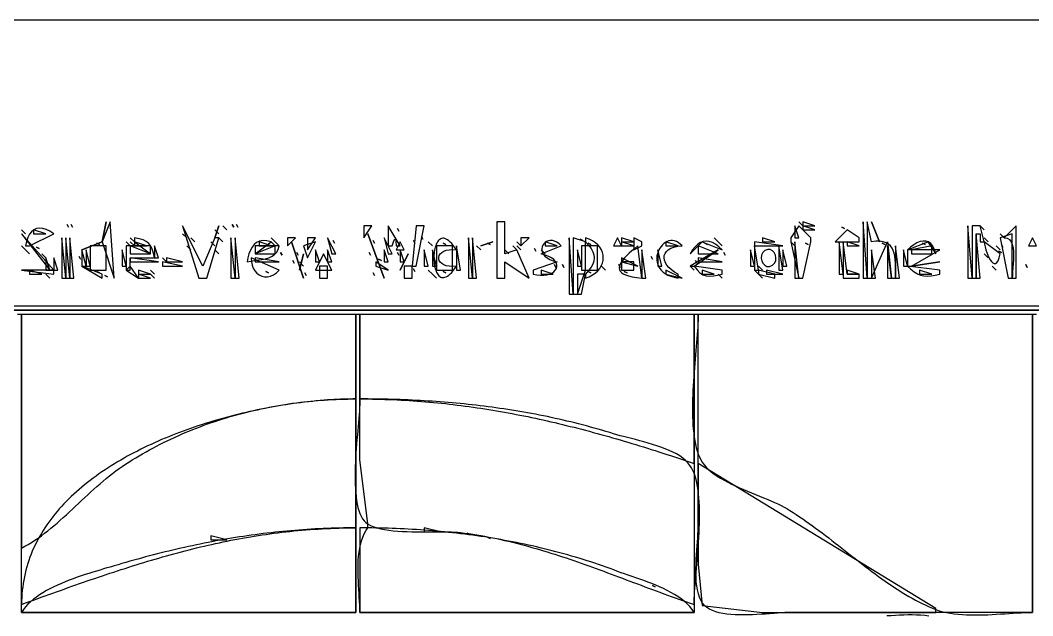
# Model space of a CAD drawing. Extents: x 0 to 800, y 0 to 600.
# Drawn here: x 257.7 to 509.1, y 452.2 to 600 of the extents above; entities that cross this region are included whole.
import ezdxf

# ---------------------------------------------------------------- set-up
doc = ezdxf.new("R2010")
doc.units = 0
for name, color, linetype in [('C133', 133, 'CONTINUOUS'), ('C142', 142, 'CONTINUOUS'), ('C151', 151, 'CONTINUOUS'), ('C18', 18, 'CONTINUOUS'), ('C19', 19, 'CONTINUOUS'), ('C250', 250, 'CONTINUOUS'), ('C251', 251, 'CONTINUOUS'), ('C252', 252, 'CONTINUOUS'), ('C253', 253, 'CONTINUOUS'), ('C254', 254, 'CONTINUOUS'), ('C27', 27, 'CONTINUOUS'), ('C28', 28, 'CONTINUOUS'), ('C29', 29, 'CONTINUOUS'), ('C39', 39, 'CONTINUOUS'), ('C49', 49, 'CONTINUOUS'), ('C59', 59, 'CONTINUOUS'), ('C7', 7, 'CONTINUOUS')]:
    doc.layers.add(name, color=color, linetype=linetype)

msp = doc.modelspace()

# ---------------------------------------------------------------- linework, layer by layer
at = {"layer": 'C133'}
msp.add_lwpolyline([(305, 472), (305, 471), (309, 471), (305, 472)], dxfattribs=at)
at = {"layer": 'C142'}
for points in [[(258, 455), (258.9772, 455.3544), (259.9517, 455.7078), (260.9237, 456.0598), (261.8931, 456.4106), (262.86, 456.76), (263.8246, 457.1079), (264.787, 457.4543), (265.7471, 457.7992), (266.7052, 458.1423), (267.6612, 458.4837), (268.6153, 458.8233), (269.5676, 459.1611), (270.5182, 459.4969), (271.467, 459.8307), (272.4143, 460.1623), (273.3601, 460.4919), (274.3045, 460.8192), (275.2475, 461.1442), (276.1894, 461.4668), (277.1301, 461.787), (278.0697, 462.1047), (279.0083, 462.4199), (279.9461, 462.7323), (280.883, 463.0421), (281.8193, 463.349), (282.7549, 463.6531), (283.6899, 463.9543), (284.6245, 464.2524), (285.5588, 464.5475), (286.4927, 464.8395), (287.4265, 465.1282), (288.3601, 465.4137), (289.2937, 465.6958), (290.2274, 465.9744), (291.1612, 466.2496), (292.0952, 466.5212), (293.0296, 466.7892), (293.9644, 467.0535), (294.8996, 467.314), (295.8355, 467.5706), (296.772, 467.8233), (297.7092, 468.0721), (298.6473, 468.3168), (299.5863, 468.5573), (300.5263, 468.7937), (301.4675, 469.0258), (302.4097, 469.2535), (303.3533, 469.4769), (304.2982, 469.6957), (305.2446, 469.91), (306.1925, 470.1197), (307.1419, 470.3247), (308.0931, 470.5249), (309.0461, 470.7203), (310.001, 470.9108), (310.9578, 471.0963), (311.9166, 471.2768), (312.8776, 471.4522), (313.8408, 471.6224), (314.8063, 471.7873), (315.7742, 471.9469), (316.7445, 472.1011), (317.7174, 472.2498), (318.693, 472.393), (319.6713, 472.5306), (320.6524, 472.6625), (321.6365, 472.7887), (322.6235, 472.909), (323.6136, 473.0235), (324.6069, 473.132), (325.6034, 473.2344), (326.6032, 473.3308), (327.6065, 473.421), (328.6133, 473.505), (329.6237, 473.5826), (330.6378, 473.6539), (331.6556, 473.7187), (332.6773, 473.7769), (333.7029, 473.8286), (334.7326, 473.8737), (335.7663, 473.912), (336.8043, 473.9434), (337.8466, 473.9681), (338.8932, 473.9857), (339.9443, 473.9964), (341, 474), (341, 506), (340.2577, 505.9968), (339.5057, 505.9873), (338.7442, 505.9714), (337.9736, 505.9491), (337.194, 505.9204), (336.4057, 505.8852), (335.6091, 505.8437), (334.8043, 505.7956), (333.9917, 505.7411), (333.1715, 505.68), (332.344, 505.6125), (331.5094, 505.5384), (330.6681, 505.4577), (329.8202, 505.3705), (328.9661, 505.2767), (328.1061, 505.1762), (327.2403, 505.0691), (326.3691, 504.9554), (325.4928, 504.835), (324.6116, 504.7079), (323.7257, 504.5741), (322.8355, 504.4335), (321.9412, 504.2862), (321.0431, 504.1322), (320.1414, 503.9713), (319.2365, 503.8037), (318.3285, 503.6292), (317.4178, 503.4479), (316.5047, 503.2598), (315.5893, 503.0647), (314.672, 502.8628), (313.7531, 502.6539), (312.8327, 502.4382), (311.9113, 502.2154), (310.9889, 501.9857), (310.066, 501.749), (309.1428, 501.5053), (308.2195, 501.2546), (307.2965, 500.9968), (306.3739, 500.732), (305.4521, 500.46), (304.5314, 500.181), (303.6119, 499.8948), (302.694, 499.6016), (301.7779, 499.3011), (300.864, 498.9935), (299.9524, 498.6787), (299.0434, 498.3566), (298.1374, 498.0274), (297.2346, 497.6908), (296.3352, 497.347), (295.4395, 496.996), (294.5479, 496.6376), (293.6604, 496.2719), (292.7776, 495.8988), (291.8995, 495.5184), (291.0265, 495.1306), (290.1588, 494.7354), (289.2967, 494.3328), (288.4405, 493.9227), (287.5904, 493.5052), (286.7468, 493.0802), (285.9098, 492.6477), (285.0798, 492.2077), (284.257, 491.7602), (283.4417, 491.3051), (282.6342, 490.8424), (281.8347, 490.3722), (281.0435, 489.8943), (280.2608, 489.4089), (279.487, 488.9157), (278.7223, 488.415), (277.967, 487.9065), (277.2213, 487.3903), (276.4855, 486.8665), (275.7599, 486.3348), (275.0447, 485.7955), (274.3403, 485.2483), (273.6469, 484.6934), (272.9647, 484.1306), (272.2941, 483.56), (271.6352, 482.9816), (270.9884, 482.3953), (270.354, 481.8011), (269.7321, 481.199), (269.1232, 480.589), (268.5273, 479.971), (267.9449, 479.3451), (267.3762, 478.7112), (266.8214, 478.0693), (266.2808, 477.4194), (265.7548, 476.7614), (265.2434, 476.0954), (264.7472, 475.4213), (264.2662, 474.7391), (263.8007, 474.0488), (263.3511, 473.3504), (262.9176, 472.6439), (262.5005, 471.9291), (262.1, 471.2062), (261.7165, 470.4751), (261.3501, 469.7357), (261.0012, 468.9881), (260.67, 468.2323), (260.3567, 467.4681), (260.0618, 466.6957), (259.7853, 465.915), (259.5277, 465.1259), (259.2891, 464.3285), (259.0698, 463.5226), (258.8702, 462.7084), (258.6904, 461.8858), (258.5308, 461.0548), (258.3916, 460.2153), (258.273, 459.3674), (258.1754, 458.5109), (258.0991, 457.646), (258.0442, 456.7725), (258.0111, 455.8905), (258, 455)], [(342, 506), (341.9908, 505.3364), (341.9646, 504.6097), (341.9233, 503.8245), (341.869, 502.9851), (341.8035, 502.0962), (341.7289, 501.1622), (341.6471, 500.1875), (341.5601, 499.1767), (341.4699, 498.1342), (341.3784, 497.0646), (341.2876, 495.9723), (341.1994, 494.8618), (341.1159, 493.7376), (341.0389, 492.6042), (340.9706, 491.466), (340.9128, 490.3277), (340.8675, 489.1935), (340.8366, 488.0681), (340.8222, 486.9559), (340.8263, 485.8614), (340.8507, 484.7892), (340.8975, 483.7436), (340.9685, 482.7291), (341.0659, 481.7504), (341.1916, 480.8117), (341.3474, 479.9177), (341.5355, 479.0728), (341.7577, 478.2816), (342.0161, 477.5484), (342.3125, 476.8778), (342.6491, 476.2742), (343.0277, 475.7423)], [(423.9722, 489.5007), (423.4652, 490.1444), (422.8653, 490.7486), (422.1807, 491.3151), (421.4199, 491.846), (420.5913, 492.3432), (419.7034, 492.8087), (418.7646, 493.2445), (417.7834, 493.6526), (416.7681, 494.035), (415.7272, 494.3936), (414.6691, 494.7305), (413.6024, 495.0477), (412.5353, 495.3471), (411.4763, 495.6307), (410.434, 495.9005), (409.4166, 496.1585), (408.4327, 496.4066), (407.4906, 496.647), (406.5988, 496.8815), (405.7658, 497.1122), (405, 497.341), (404.0404, 497.6384), (403.0797, 497.9297), (402.118, 498.215), (401.1552, 498.4944), (400.1913, 498.7679), (399.2265, 499.0355), (398.2606, 499.2972), (397.2937, 499.5532), (396.3258, 499.8034), (395.357, 500.048), (394.3872, 500.2868), (393.4165, 500.5201), (392.4448, 500.7478), (391.4723, 500.97), (390.4988, 501.1866), (389.5245, 501.3979), (388.5492, 501.6037), (387.5732, 501.8042), (386.5963, 501.9994), (385.6185, 502.1894), (384.64, 502.3741), (383.6606, 502.5536), (382.6805, 502.728), (381.6996, 502.8973), (380.718, 503.0616), (379.7356, 503.2209), (378.7525, 503.3752), (377.7686, 503.5246), (376.7841, 503.6691), (375.7989, 503.8089), (374.8131, 503.9438), (373.8265, 504.074), (372.8394, 504.1995), (371.8516, 504.3203), (370.8632, 504.4366), (369.8742, 504.5482), (368.8847, 504.6554), (367.8945, 504.7581), (366.9039, 504.8563), (365.9126, 504.9502), (364.9209, 505.0397), (363.9287, 505.1249), (362.9359, 505.2059), (361.9427, 505.2826), (360.949, 505.3552), (359.9549, 505.4236), (358.9603, 505.488), (357.9653, 505.5483), (356.9699, 505.6046), (355.9741, 505.657), (354.978, 505.7055), (353.9814, 505.7501), (352.9845, 505.7909), (351.9873, 505.8279), (350.9898, 505.8612), (349.992, 505.8908), (348.9938, 505.9167), (347.9954, 505.9391), (346.9967, 505.9578), (345.9978, 505.9731), (344.9987, 505.9849), (343.9993, 505.9933), (342.9997, 505.9983), (342, 506)], [(343.0277, 475.7422), (343.4698, 475.2947), (344.0233, 474.8983), (344.6793, 474.5498), (345.4288, 474.2462), (346.263, 473.9844), (347.173, 473.7615), (348.1497, 473.5743), (349.1844, 473.4198), (350.2681, 473.295), (351.3918, 473.1968), (352.5468, 473.1222), (353.724, 473.068), (354.9145, 473.0314), (356.1096, 473.0091), (357.3001, 472.9983), (358.4773, 472.9957), (359.6322, 472.9984), (360.7559, 473.0034), (361.8395, 473.0075), (362.8741, 473.0077), (363.8508, 473.001), (364.7606, 472.9844), (365.5947, 472.9547), (366.3441, 472.9089), (367, 472.8441), (368.0157, 472.7124), (369.0271, 472.571), (370.0342, 472.4201), (371.0371, 472.2599), (372.036, 472.0907), (373.0309, 471.9126), (374.022, 471.7258), (375.0094, 471.5307), (375.9933, 471.3274), (376.9736, 471.1162), (377.9505, 470.8972), (378.9242, 470.6707), (379.8948, 470.437), (380.8623, 470.1961), (381.8269, 469.9485), (382.7887, 469.6942), (383.7478, 469.4335), (384.7043, 469.1666), (385.6583, 468.8938), (386.61, 468.6152), (387.5595, 468.3311), (388.5068, 468.0418), (389.4521, 467.7473), (390.3955, 467.4481), (391.3372, 467.1442), (392.2771, 466.8359), (393.2155, 466.5234), (394.1524, 466.207), (395.0881, 465.8868), (396.0224, 465.5632), (396.9557, 465.2362), (397.888, 464.9062), (398.8194, 464.5733), (399.75, 464.2378), (400.68, 463.9), (401.6094, 463.5599), (402.5385, 463.2179), (403.4671, 462.8741), (404.3956, 462.5288), (405.324, 462.1823), (406.2524, 461.8346), (407.181, 461.4862), (408.1098, 461.1371), (409.039, 460.7876), (409.9686, 460.4379), (410.8988, 460.0883), (411.8298, 459.7389), (412.7615, 459.39), (413.6942, 459.0418), (414.6279, 458.6946), (415.5628, 458.3485), (416.4989, 458.0038), (417.4365, 457.6607), (418.3755, 457.3194), (419.3161, 456.9801), (420.2584, 456.6431), (421.2026, 456.3086), (422.1488, 455.9769), (423.0969, 455.648), (424.0473, 455.3223), (425, 455), (425.0081, 455.7066), (425.0315, 456.4629), (425.0687, 457.2657), (425.118, 458.112), (425.1781, 458.9986), (425.2472, 459.9225), (425.324, 460.8804), (425.4069, 461.8694), (425.4943, 462.8862), (425.5847, 463.9278), (425.6766, 464.991), (425.7684, 466.0728), (425.8586, 467.1699), (425.9458, 468.2795), (426.0283, 469.3981), (426.1045, 470.5229), (426.1731, 471.6507), (426.2325, 472.7783), (426.281, 473.9026), (426.3173, 475.0206), (426.3396, 476.1291), (426.3467, 477.225), (426.3368, 478.3051), (426.3084, 479.3665), (426.2601, 480.4059), (426.1903, 481.4202), (426.0975, 482.4064), (425.98, 483.3613), (425.8365, 484.2818), (425.6653, 485.1648), (425.465, 486.0072), (425.234, 486.8058), (424.9707, 487.5576), (424.6737, 488.2594), (424.3413, 488.9082), (423.9722, 489.5008)], [(426, 490), (426, 465), (427.027771, 454.742279), (442, 453), (485, 453), (485, 454), (426, 490)], [(483.239, 452.0936), (482.255, 452.2253), (481.247, 452.3151), (480.2198, 452.3682), (479.178, 452.3898), (478.1264, 452.385), (477.0697, 452.359), (476.0127, 452.3167), (474.96, 452.2635), (473.9164, 452.2043), (472.8866, 452.1444)]]:
    msp.add_lwpolyline(points, dxfattribs=at)
at = {"layer": 'C151'}
for points in [[(358, 474), (358, 473), (362, 473), (358, 474)], [(368.666656, 472.666656), (369.333344, 472.333344), (368.666656, 472.666656)], [(373.666656, 471.666656), (374.333344, 471.333344), (373.666656, 471.666656)], [(414.666656, 459.666656), (415.333344, 459.333344), (414.666656, 459.666656)]]:
    msp.add_lwpolyline(points, dxfattribs=at)
at = {"layer": 'C18'}
for points in [[(452, 550), (452, 549), (455, 549), (452, 550)], [(329, 546), (329, 543), (331, 546), (329, 546)], [(285, 545), (286, 544), (285, 545)], [(320, 545), (321, 544), (320, 545)], [(380, 544), (381, 543), (380, 544)], [(440, 544), (440, 538), (441, 538), (440, 544)]]:
    msp.add_lwpolyline(points, dxfattribs=at)
at = {"layer": 'C19'}
for points in [[(349, 549), (349, 544), (350, 544), (350.3549, 544.9978), (350.6342, 545.5823), (350.8361, 545.6678), (350.9587, 545.1688), (351, 544), (352, 544), (349, 549)], [(366, 539), (365.0242, 538.9121), (364.1705, 538.9454), (363.4387, 539.0838), (362.8289, 539.311), (362.341, 539.6109), (361.9751, 539.9674), (361.7312, 540.3643), (361.6092, 540.7854), (361.6092, 541.2145), (361.7312, 541.6356), (361.9751, 542.0325), (362.341, 542.389), (362.8289, 542.6889), (363.4387, 542.9161), (364.1705, 543.0545), (365.0242, 543.0878), (366, 543), (365.5844, 543.6034), (365.1848, 544.1286), (364.8012, 544.5785), (364.4336, 544.9561), (364.0819, 545.2647), (363.7463, 545.5072), (363.4266, 545.6867), (363.1229, 545.8063), (362.8352, 545.8691), (362.5635, 545.8781), (362.3077, 545.8364), (362.068, 545.7471), (361.8442, 545.6133), (361.6364, 545.438), (361.4446, 545.2243), (361.2688, 544.9752), (361.109, 544.6939), (360.9651, 544.3834), (360.8372, 544.0468), (360.7254, 543.6871), (360.6295, 543.3075), (360.5495, 542.911), (360.4856, 542.5007), (360.4376, 542.0796), (360.4057, 541.6508), (360.3897, 541.2174), (360.3897, 540.7825), (360.4057, 540.3491), (360.4376, 539.9203), (360.4856, 539.4992), (360.5495, 539.0889), (360.6295, 538.6924), (360.7254, 538.3128), (360.8372, 537.9531), (360.9651, 537.6165), (361.109, 537.306), (361.2688, 537.0247), (361.4446, 536.7756), (361.6364, 536.5619), (361.8442, 536.3866), (362.068, 536.2528), (362.3077, 536.1635), (362.5635, 536.1218), (362.8352, 536.1308), (363.1229, 536.1936), (363.4266, 536.3132), (363.7463, 536.4927), (364.0819, 536.7352), (364.4336, 537.0438), (364.8012, 537.4214), (365.1848, 537.8713), (365.5844, 538.3965), (366, 539)], [(335.333344, 545.333313), (335.666656, 544.666687), (335.333344, 545.333313)], [(411, 544), (410.2379, 543.3674), (409.5222, 542.75), (408.8607, 542.1494), (408.2612, 541.567), (407.7314, 541.0042), (407.2792, 540.4625), (406.9123, 539.9433), (406.6385, 539.4481), (406.4656, 538.9784), (406.4015, 538.5355), (406.4538, 538.121), (406.6304, 537.7363), (406.939, 537.3829), (407.3875, 537.0621), (407.9836, 536.7755), (408.7351, 536.5246), (409.6498, 536.3107), (410.7355, 536.1353), (412, 536), (411, 544)], [(421, 536), (421, 537), (420.1206, 537.5047), (419.3664, 538.0504), (418.7396, 538.6263), (418.2425, 539.2217), (417.8776, 539.826), (417.647, 540.4284), (417.5531, 541.0182), (417.5982, 541.5848), (417.7846, 542.1173), (418.1146, 542.6052), (418.5906, 543.0377), (419.2148, 543.4042), (419.9895, 543.6938), (420.9171, 543.896), (422, 544), (421.5346, 544.461), (421.0616, 544.8164), (420.585, 545.0722), (420.1087, 545.2342), (419.6368, 545.3085), (419.1733, 545.301), (418.7222, 545.2175), (418.2876, 545.0641), (417.8733, 544.8466), (417.4835, 544.5711), (417.1221, 544.2433), (416.7932, 543.8694), (416.5008, 543.4551), (416.2489, 543.0065), (416.0415, 542.5295), (415.8826, 542.03), (415.7763, 541.5139), (415.7265, 540.9872), (415.7372, 540.4559), (415.8125, 539.9258), (415.9564, 539.4029), (416.1729, 538.8931), (416.4661, 538.4024), (416.8398, 537.9367), (417.2981, 537.5019), (417.8452, 537.1041), (418.4848, 536.749), (419.2212, 536.4426), (420.0582, 536.191), (421, 536)], [(446, 544), (446, 538), (447, 538), (446, 544)], [(497, 545), (497.0903, 544.3954), (497.2325, 543.7361), (497.4203, 543.0479), (497.6478, 542.3569), (497.9086, 541.6891), (498.1966, 541.0704), (498.5058, 540.5269), (498.8299, 540.0844), (499.1627, 539.769), (499.4982, 539.6066), (499.8302, 539.6233), (500.1525, 539.845), (500.459, 540.2977), (500.7436, 541.0073), (501, 542), (497, 545)], [(501.333344, 544.333313), (501.666656, 543.666687), (501.333344, 544.333313)], [(287, 537), (287, 536), (290, 536), (287, 537)]]:
    msp.add_lwpolyline(points, dxfattribs=at)
at = {"layer": 'C250'}
for points in [[(279, 550), (278, 545), (279, 550)], [(311.333344, 549.333313), (311.666656, 548.666687), (311.333344, 549.333313)], [(351.333344, 548.333313), (351.666656, 547.666687), (351.333344, 548.333313)], [(311, 546), (311, 536), (312, 536), (311, 546)], [(324, 546), (324, 544), (326, 546), (324, 546)], [(334, 546), (335, 542), (336, 542), (334, 546)], [(348, 546), (349, 542), (350, 542), (348, 546)], [(369, 546), (369, 536), (370, 536), (369, 546)], [(382, 546), (382, 544), (384, 546), (382, 546)], [(406, 546), (405, 544), (407, 544), (406, 546)], [(410, 546), (410, 543), (412, 544), (412, 545), (410, 546)], [(501, 546), (503, 536), (504, 536), (504, 547), (501, 546)], [(509, 546), (508, 544), (510, 544), (509, 546)], [(284, 545), (285, 544), (284, 545)], [(291, 544), (291, 541), (292, 541), (291, 544)], [(314, 540), (314.9339, 540.2129), (315.8717, 540.3718), (316.7984, 540.5048), (317.6987, 540.6398), (318.5578, 540.805), (319.3604, 541.0284), (320.0915, 541.338), (320.7361, 541.762), (321.2791, 542.3282), (321.7054, 543.0649), (322, 544), (321, 544), (316, 542), (320, 545), (318.8866, 545.2634), (317.9129, 545.3109), (317.0693, 545.1598), (316.3461, 544.8276), (315.7338, 544.3314), (315.2228, 543.6888), (314.8035, 542.9169), (314.4663, 542.0333), (314.2016, 541.0552), (314, 540)], [(352, 545), (351, 543), (353, 543), (352, 545)], [(372, 544), (375, 545), (372, 544)], [(381, 544), (382, 543), (381, 544)], [(440, 545), (440, 544), (447, 544), (440, 545)], [(450, 545), (450, 536), (451, 536), (450, 545)], [(461, 545), (461, 537), (462, 537), (461, 545)], [(263, 542), (264, 541), (263, 542)], [(283, 543), (283, 539), (284, 539), (283, 543)], [(293, 541), (294, 540), (293, 541)], [(294, 541), (294, 540), (298, 540), (294, 541)], [(326.333344, 542.333313), (326.666656, 541.666687), (326.333344, 542.333313)], [(331, 543), (331, 540), (332, 540), (331, 543)], [(333, 542), (331, 538), (335, 538), (333, 542)], [(334, 543), (334, 540), (335, 540), (334, 543)], [(447, 543), (447, 539), (448, 539), (447, 543)], [(500.666656, 542.666687), (501.333344, 542.333313), (500.666656, 542.666687)], [(285, 539), (284, 538), (287, 536), (285, 539)], [(332, 539), (332, 536), (334, 536), (334, 539), (332, 539)], [(346, 540), (346, 539), (349, 538), (346, 540)], [(353, 539), (353, 536), (355, 536), (355, 539), (353, 539)], [(424, 539), (425, 538), (424, 539)], [(425.333344, 540.333313), (425.666656, 539.666687), (425.333344, 540.333313)], [(278.666656, 536.666687), (279.333344, 536.333313), (278.666656, 536.666687)], [(440, 538), (441, 537), (440, 538)], [(443, 538), (443, 537), (447, 537), (443, 538)]]:
    msp.add_lwpolyline(points, dxfattribs=at)
at = {"layer": 'C251'}
for points in [[(308, 549), (309, 548), (308, 549)], [(450, 549), (450, 546), (451, 546), (450, 549)], [(496, 549), (497, 548), (496, 549)], [(298, 547), (299, 546), (298, 547)], [(300, 546), (301, 545), (300, 546)], [(306, 548), (307, 547), (306, 548)], [(307, 546), (308, 545), (307, 546)], [(320, 546), (321, 545), (320, 546)], [(344, 547), (348, 536), (344, 547)], [(396.666656, 545.666687), (397.333344, 545.333313), (396.666656, 545.666687)], [(460, 545), (466, 545), (466, 546), (463, 548), (460, 545)], [(497, 546), (498, 545), (497, 546)], [(258, 544), (259, 543), (258, 544)], [(261.666656, 543.666687), (262.333344, 543.333313), (261.666656, 543.666687)], [(276.666656, 544.666687), (277.333344, 544.333313), (276.666656, 544.666687)], [(305, 545), (306, 544), (305, 545)], [(321, 545), (322, 544), (321, 545)], [(325, 545), (328, 536), (325, 545)], [(331, 545), (328, 544), (329, 541), (331, 545)], [(345.333344, 545.333313), (345.666656, 544.666687), (345.333344, 545.333313)], [(355.333344, 545.333313), (355.666656, 544.666687), (355.333344, 545.333313)], [(362.666656, 544.666687), (363.333344, 544.333313), (362.666656, 544.666687)], [(371, 544), (372, 543), (371, 544)], [(398.666656, 544.666687), (399.333344, 544.333313), (398.666656, 544.666687)], [(471.666656, 544.666687), (472.333344, 544.333313), (471.666656, 544.666687)], [(354, 542), (352, 538), (354, 542)], [(439, 543), (439, 539), (440, 539), (439, 543)], [(497, 542), (498, 541), (497, 542)], [(441, 539), (442, 538), (441, 539)], [(499, 539), (500, 538), (499, 539)], [(276.666656, 537.666687), (277.333344, 537.333313), (276.666656, 537.666687)], [(290, 537), (291, 536), (290, 537)], [(362.666656, 537.666687), (363.333344, 537.333313), (362.666656, 537.666687)], [(398.666656, 537.666687), (399.333344, 537.333313), (398.666656, 537.666687)], [(418, 538), (418, 537), (422, 536), (418, 538)], [(441, 537), (442, 536), (441, 537)]]:
    msp.add_lwpolyline(points, dxfattribs=at)
at = {"layer": 'C252'}
for points in [[(270.333344, 549.333313), (270.666656, 548.666687), (270.333344, 549.333313)], [(451, 550), (452, 549), (451, 550)], [(452, 549), (452, 548), (455, 548), (452, 549)], [(461.666656, 548.666687), (462.333344, 548.333313), (461.666656, 548.666687)], [(258, 548), (259, 547), (258, 548)], [(261, 548), (261, 547), (264, 547), (261, 548)], [(270, 546), (270, 536), (271, 536), (270, 546)], [(286, 546), (286, 545), (290, 542), (285, 544), (284, 544), (284, 538), (285, 538), (285, 541), (291, 541), (290.7621, 542.1887), (290.4641, 543.1659), (290.0807, 543.9568), (289.5867, 544.5867), (288.9568, 545.0807), (288.1659, 545.464), (287.1887, 545.7621), (286, 546)], [(285, 546), (286, 545), (285, 546)], [(430, 546), (431, 545), (430, 546)], [(495, 547), (495, 536), (496, 536), (495, 547)], [(501, 547), (502, 546), (501, 547)], [(286, 545), (286, 544), (289, 544), (286, 545)], [(299, 544), (300, 543), (299, 544)], [(317, 545), (317, 544), (320, 544), (317, 545)], [(359, 545), (360, 544), (359, 545)], [(373.666656, 544.666687), (374.333344, 544.333313), (373.666656, 544.666687)], [(385.333344, 543.333313), (385.666656, 542.666687), (385.333344, 543.333313)], [(388, 545), (388, 544), (391, 544), (388, 545)], [(407, 545), (407, 544), (410, 544), (407, 545)], [(418, 545), (418, 544), (421, 544), (418, 545)], [(427.666656, 544.666687), (428.333344, 544.333313), (427.666656, 544.666687)], [(431, 545), (432, 544), (431, 545)], [(449, 545), (450, 544), (449, 545)], [(452.666656, 544.666687), (453.333344, 544.333313), (452.666656, 544.666687)], [(463, 545), (463, 544), (466, 544), (463, 545)], [(475, 544), (475, 536), (476, 536), (475, 544)], [(481.666656, 544.666687), (482.333344, 544.333313), (481.666656, 544.666687)], [(500, 544), (501, 543), (500, 544)], [(259, 543), (260, 542), (259, 543)], [(264, 541), (264, 538), (265, 538), (264, 541)], [(266, 541), (266, 538), (267, 538), (266, 541)], [(273, 543), (273, 539), (274, 539), (273, 543)], [(274, 543), (274, 539), (275, 539), (274, 543)], [(306, 543), (307, 542), (306, 543)], [(322.333344, 542.333313), (322.666656, 541.666687), (322.333344, 542.333313)], [(344.333344, 542.333313), (344.666656, 541.666687), (344.333344, 542.333313)], [(346.666656, 540.666687), (347.333344, 540.333313), (346.666656, 540.666687)], [(348, 543), (348, 540), (349, 540), (348, 543)], [(358, 543), (358, 539), (359, 539), (358, 543)], [(378, 543), (379, 542), (378, 543)], [(387, 543), (388, 542), (387, 543)], [(396, 543), (396, 539), (397, 539), (396, 543)], [(412, 543), (412, 536), (413, 536), (412, 543)], [(416, 543), (416, 539), (417, 539), (416, 543)], [(431, 543), (424, 539), (425, 539), (431, 543)], [(477, 543), (477, 539), (478, 539), (477, 543)], [(478, 543), (478, 539), (479, 539), (486, 543), (478, 543)], [(325.333344, 540.333313), (325.666656, 539.666687), (325.333344, 540.333313)], [(327, 540), (328, 539), (327, 540)], [(355.333344, 538.333313), (355.666656, 537.666687), (355.333344, 538.333313)], [(402, 539), (403, 538), (402, 539)], [(406.333344, 539.333313), (406.666656, 538.666687), (406.333344, 539.333313)], [(260, 538), (260, 537), (263, 537), (260, 538)], [(264, 537), (265, 536), (264, 537)], [(287, 538), (287, 537), (290, 537), (287, 538)], [(318.666656, 537.666687), (319.333344, 537.333313), (318.666656, 537.666687)], [(328.333344, 537.333313), (328.666656, 536.666687), (328.333344, 537.333313)], [(359, 538), (360, 537), (359, 538)], [(360, 537), (361, 536), (360, 537)], [(387, 538), (387, 537), (390, 537), (387, 538)], [(407.666656, 537.666687), (408.333344, 537.333313), (407.666656, 537.666687)], [(427, 538), (427, 537), (430, 537), (427, 538)], [(431, 537), (432, 536), (431, 537)], [(463, 538), (463, 537), (466, 537), (463, 538)], [(481, 538), (481, 537), (484, 537), (481, 538)]]:
    msp.add_lwpolyline(points, dxfattribs=at)
at = {"layer": 'C253'}
for points in [[(467, 550), (467, 536), (468, 536), (467, 550)], [(468, 550), (468, 536), (469, 536), (473, 545), (474, 536), (475, 536), (475.0035, 536.9659), (475.0081, 537.9174), (475.0029, 538.846), (474.9767, 539.7434), (474.9184, 540.601), (474.817, 541.4105), (474.6615, 542.1634), (474.4408, 542.8512), (474.1438, 543.4656), (473.7595, 543.998), (473.2768, 544.4401), (472.6846, 544.7834), (471.9718, 545.0195), (471.1275, 545.1399), (470.1406, 545.1362), (469, 545), (468, 550)], [(469, 550), (471, 545), (469, 550)], [(357.333344, 546.333313), (357.666656, 545.666687), (357.333344, 546.333313)], [(394, 546), (394, 532), (395, 532), (394, 546)], [(395, 546), (395, 532), (396, 532), (398, 538), (398, 545), (395, 546)], [(272.333344, 541.333313), (272.666656, 540.666687), (272.333344, 541.333313)], [(285, 541), (285, 540), (292, 540), (285, 541)], [(316, 541), (316, 540), (322, 540), (316, 541)], [(351.333344, 542.333313), (351.666656, 541.666687), (351.333344, 542.333313)], [(352, 543), (352, 540), (353, 540), (352, 543)], [(360, 543), (360, 539), (361, 539), (360, 543)], [(407, 541), (407, 540), (411, 539), (407, 541)], [(414.333344, 541.333313), (414.666656, 540.666687), (414.333344, 541.333313)], [(426, 541), (426, 540), (432, 540), (426, 541)], [(432.333344, 542.333313), (432.666656, 541.666687), (432.333344, 542.333313)], [(469, 543), (469, 536), (470, 536), (469, 543)], [(293, 540), (293, 539), (298, 539), (293, 540)], [(390.333344, 539.333313), (390.666656, 538.666687), (390.333344, 539.333313)], [(392.333344, 539.333313), (392.666656, 538.666687), (392.333344, 539.333313)], [(479, 539), (486, 540), (479, 539)], [(507.333344, 539.333313), (507.666656, 538.666687), (507.333344, 539.333313)], [(345.333344, 537.333313), (345.666656, 536.666687), (345.333344, 537.333313)], [(396, 537), (396, 532), (397, 532), (398, 537), (396, 537)], [(427.6033, 454.7422), (427.1007, 455.3288), (426.6772, 456.017), (426.3269, 456.7963), (426.044, 457.6565), (425.8229, 458.5873), (425.6578, 459.5782), (425.5428, 460.6191), (425.4724, 461.6996), (425.4406, 462.8094), (425.4418, 463.9382), (425.4701, 465.0756), (425.52, 466.2114), (425.5855, 467.3351), (425.6609, 468.4366), (425.7405, 469.5055), (425.8186, 470.5315), (425.8893, 471.5043), (425.9469, 472.4135), (425.9857, 473.2488), (426, 474), (426, 527), (425, 527), (425, 453), (342, 453), (341.989, 453.8708), (341.9591, 454.7795), (341.9145, 455.7214), (341.8596, 456.6922), (341.7985, 457.6873), (341.7357, 458.7023), (341.6754, 459.7327), (341.6219, 460.7741), (341.5796, 461.8219), (341.5527, 462.8718), (341.5456, 463.9192), (341.5624, 464.9596), (341.6077, 465.9887), (341.6855, 467.0019), (341.8003, 467.9947), (341.9564, 468.9628), (342.158, 469.9016), (342.4095, 470.8066), (342.7151, 471.6734), (343.0792, 472.4976), (343.506, 473.2746), (344, 474), (344, 475), (342, 491), (342, 527), (341, 527), (341, 453), (258, 453), (258, 527), (257, 527)], [(510, 527), (509, 527), (509, 453), (449, 453), (448.2759, 452.9881), (447.4819, 452.9552), (446.625, 452.9054), (445.7128, 452.8429), (444.7525, 452.7717), (443.7515, 452.6962), (442.717, 452.6203), (441.6565, 452.5482), (440.5772, 452.4841), (439.4864, 452.4322), (438.3916, 452.3964), (437.3001, 452.3811), (436.2191, 452.3903), (435.156, 452.4281), (434.1181, 452.4988), (433.1128, 452.6064), (432.1474, 452.7551), (431.2292, 452.9491), (430.3656, 453.1924), (429.5639, 453.4892), (428.8314, 453.8437), (428.1754, 454.26), (427.6034, 454.7423)]]:
    msp.add_lwpolyline(points, dxfattribs=at)
at = {"layer": 'C254'}
for points in [[(493, 549), (493, 536), (494, 536), (493, 549)], [(494, 549), (494, 536), (495, 536), (495, 547), (496, 547), (496, 545), (497, 545), (496, 549), (494, 549)], [(268, 546), (268, 536), (269, 536), (268, 546)], [(269, 546), (269, 536), (270, 536), (269, 546)], [(285, 544), (285, 542), (290, 542), (290, 544), (285, 544)], [(316, 544), (316, 542), (321, 542), (321, 544), (316, 544)], [(426, 544), (426, 542), (431, 542), (426, 544)], [(473, 544), (473, 536), (474, 536), (473, 544)], [(479, 543), (479, 542), (484, 542), (484, 544), (479, 543)]]:
    msp.add_lwpolyline(points, dxfattribs=at)
at = {"layer": 'C27'}
for points in [[(259, 544), (260, 544), (266, 547), (265.0282, 547.6427), (264.1123, 548.0874), (263.2559, 548.3392), (262.4628, 548.403), (261.7368, 548.2837), (261.0816, 547.9863), (260.501, 547.5156), (259.9988, 546.8767), (259.5787, 546.0745), (259.2445, 545.1139), (259, 544)], [(343, 549), (343, 546), (345, 549), (343, 549)], [(366, 544), (366, 538), (367, 538), (366, 544)], [(315, 541), (315.055, 540.0641), (315.2423, 539.2093), (315.5477, 538.4455), (315.9571, 537.7827), (316.4564, 537.2307), (317.0316, 536.7996), (317.6686, 536.4993), (318.3533, 536.3396), (319.0717, 536.3306), (319.8096, 536.4822), (320.553, 536.8043), (321.2878, 537.3069), (322, 538), (315, 541)], [(328, 542), (327, 538), (328, 542)], [(258, 538), (266, 537), (266, 538), (258, 538)]]:
    msp.add_lwpolyline(points, dxfattribs=at)
at = {"layer": 'C28'}
for points in [[(298, 549), (302, 536), (304, 536), (307, 546), (306, 546), (303, 539), (298, 549)], [(451, 549), (449, 546), (449, 545), (451, 536), (452, 536), (454, 545), (454, 546), (451, 549)], [(502, 546), (502.7225, 545.8801), (503.285, 545.5406), (503.7054, 545.0119), (504.0014, 544.3245), (504.1907, 543.5085), (504.2912, 542.5945), (504.3206, 541.6127), (504.2967, 540.5936), (504.2373, 539.5674), (504.1601, 538.5646), (504.083, 537.6155), (504.0237, 536.7505), (504, 536), (505, 536), (505, 549), (502, 546)], [(370, 546), (370, 536), (371, 536), (370, 546)], [(407, 546), (407, 545), (410, 545), (407, 546)], [(442, 546), (442, 545), (445, 545), (442, 546)], [(381, 545), (382, 544), (381, 545)]]:
    msp.add_lwpolyline(points, dxfattribs=at)
at = {"layer": 'C29'}
for points in [[(425, 539), (425.7165, 538.0289), (426.4391, 537.3159), (427.1874, 536.8349), (427.981, 536.5601), (428.8394, 536.4652), (429.7823, 536.5242), (430.8293, 536.7111), (432, 537), (432, 538), (425, 539)], [(290, 538), (291, 537), (290, 538)]]:
    msp.add_lwpolyline(points, dxfattribs=at)
at = {"layer": 'C39'}
for points in [[(280, 550), (278, 545), (281, 536), (280, 550)], [(310.333344, 549.333313), (310.666656, 548.666687), (310.333344, 549.333313)], [(310, 546), (310, 536), (311, 536), (310, 546)], [(391, 540), (385, 538), (385, 537), (385.9753, 536.7924), (386.8821, 536.6991), (387.714, 536.7095), (388.465, 536.8127), (389.1287, 536.998), (389.6991, 537.2547), (390.1698, 537.5721), (390.5347, 537.9395), (390.7876, 538.3461), (390.9223, 538.7811), (390.9326, 539.234), (390.8122, 539.6938), (390.5551, 540.15), (390.1549, 540.5917), (389.6055, 541.0083), (388.9007, 541.3891), (388.0342, 541.7232), (387, 542), (392, 544), (391.4493, 544.5364), (390.893, 544.9256), (390.3407, 545.179), (389.8022, 545.3085), (389.2872, 545.3255), (388.8054, 545.2418), (388.3666, 545.0689), (387.9805, 544.8184), (387.6568, 544.5021), (387.4052, 544.1316), (387.2356, 543.7184), (387.1575, 543.2741), (387.1809, 542.8106), (387.3153, 542.3392), (387.5706, 541.8718), (387.9564, 541.4199), (388.4825, 540.9951), (389.1587, 540.6091), (389.9946, 540.2735), (391, 540)], [(424, 542), (427, 545), (432, 543), (431.1568, 543.7754), (430.336, 544.3827), (429.5379, 544.8201), (428.7628, 545.086), (428.0108, 545.1785), (427.2823, 545.0961), (426.5774, 544.837), (425.8965, 544.3996), (425.2398, 543.782), (424.6075, 542.9827), (424, 542)], [(462, 545), (462, 536), (466, 536), (466, 537), (463, 537), (462, 545)], [(478, 539), (478.8455, 538.1975), (479.6512, 537.5621), (480.4388, 537.0844), (481.23, 536.7548), (482.0465, 536.564), (482.9101, 536.5025), (483.8424, 536.561), (484.8651, 536.7299), (486, 537), (486, 538), (478, 539)], [(441, 538), (441, 537), (445, 536), (445, 537), (441, 538)]]:
    msp.add_lwpolyline(points, dxfattribs=at)
at = {"layer": 'C49'}
msp.add_lwpolyline([(356, 549), (355, 539), (356, 539), (358, 549), (356, 549)], dxfattribs=at)
at = {"layer": 'C59'}
for points in [[(307, 549), (306, 546), (307, 549)], [(376, 550), (376, 536), (378, 536), (378, 540), (384, 536), (381, 543), (378, 542), (378, 550), (376, 550)], [(398, 546), (398, 545), (398.7946, 544.1439), (399.4126, 543.3252), (399.8541, 542.5345), (400.119, 541.7625), (400.2073, 540.9999), (400.119, 540.2373), (399.8541, 539.4653), (399.4126, 538.6747), (398.7946, 537.856), (398, 537), (398, 536), (398.9308, 536.3509), (399.7529, 536.7751), (400.466, 537.2634), (401.0701, 537.8065), (401.565, 538.3953), (401.9506, 539.0205), (402.2268, 539.6728), (402.3933, 540.343), (402.4501, 541.022), (402.397, 541.7003), (402.2339, 542.369), (401.9606, 543.0186), (401.577, 543.6399), (401.083, 544.2238), (400.4785, 544.761), (399.7632, 545.2422), (398.9371, 545.6583), (398, 546)], [(273, 543), (278, 545), (273, 543)], [(478, 543), (483, 545), (485, 542), (484.6955, 543.0905), (484.284, 543.94), (483.779, 544.5621), (483.194, 544.9704), (482.5426, 545.1789), (481.8384, 545.2011), (481.0949, 545.0509), (480.3258, 544.742), (479.5445, 544.288), (478.7647, 543.7027), (478, 543)], [(273, 539), (278, 536), (278, 537), (273, 539)]]:
    msp.add_lwpolyline(points, dxfattribs=at)
at = {"layer": 'C7'}
for points in [[(0, 600), (0, 0), (800, 0), (800, 600), (0, 600)], [(269.333344, 549.333313), (269.666656, 548.666687), (269.333344, 549.333313)], [(258, 547), (265, 538), (266, 538), (258, 547)], [(275, 544), (275, 538), (279, 538), (279, 544), (275, 544)], [(361, 544), (361, 538), (365, 538), (365, 544), (361, 544)], [(397, 544), (397, 538), (401, 538), (401, 544), (397, 544)], [(442.564026, 542.828674), (442.0316, 542.3138), (441.7444, 541.6779), (441.6767, 540.9845), (441.8027, 540.2971), (442.0966, 539.679), (442.5326, 539.194), (443.085, 538.9053), (443.728, 538.8766), (444.4359, 539.1713), (444.9682, 539.6861), (445.2554, 540.3219), (445.3231, 541.0153), (445.1971, 541.7028), (444.9032, 542.3208), (444.4672, 542.8059), (443.9148, 543.0945), (443.2718, 543.1232), (442.564, 542.8286)], [(407, 540), (407, 538), (410, 538), (410, 540), (407, 540)], [(100, 529), (100, 528), (721, 528)], [(560, 529), (100, 529)], [(721, 528), (100, 528)], [(258, 527), (258, 469), (258.8389, 469.4393), (259.6688, 469.9088), (260.4903, 470.4067), (261.3038, 470.9313), (262.1099, 471.4807), (262.9092, 472.0532), (263.702, 472.6471), (264.489, 473.2605), (265.2708, 473.8917), (266.0477, 474.5389), (266.8204, 475.2004), (267.5894, 475.8743), (268.3551, 476.559), (269.1183, 477.2526), (269.8792, 477.9534), (270.6386, 478.6597), (271.3969, 479.3695), (272.1546, 480.0812), (272.9123, 480.7931), (273.6705, 481.5032), (274.4297, 482.21), (275.1905, 482.9115), (275.9533, 483.606), (276.7188, 484.2919), (277.4874, 484.9672), (278.2597, 485.6302), (279.0362, 486.2792), (279.8174, 486.9123), (280.6038, 487.5279), (281.3961, 488.1241), (282.1946, 488.6992), (283, 489.2515), (283.8261, 489.7965), (284.658, 490.3323), (285.4954, 490.8588), (286.3384, 491.376), (287.1867, 491.8839), (288.0403, 492.3826), (288.8991, 492.872), (289.763, 493.3523), (290.6318, 493.8233), (291.5054, 494.2851), (292.3839, 494.7378), (293.2669, 495.1812), (294.1545, 495.6156), (295.0466, 496.0408), (295.9429, 496.4569), (296.8435, 496.8638), (297.7482, 497.2617), (298.6569, 497.6506), (299.5695, 498.0303), (300.4859, 498.401), (301.406, 498.7627), (302.3297, 499.1154), (303.2569, 499.4591), (304.1874, 499.7938), (305.1212, 500.1195), (306.0582, 500.4362), (306.9982, 500.7441), (307.9412, 501.0429), (308.887, 501.3329), (309.8355, 501.614), (310.7867, 501.8862), (311.7404, 502.1496), (312.6965, 502.404), (313.6549, 502.6497), (314.6156, 502.8865), (315.5783, 503.1145), (316.543, 503.3338), (317.5097, 503.5442), (318.4781, 503.7459), (319.4482, 503.9388), (320.4198, 504.123), (321.3929, 504.2985), (322.3674, 504.4653), (323.3431, 504.6234), (324.32, 504.7728), (325.298, 504.9136), (326.2768, 505.0457), (327.2565, 505.1691), (328.2369, 505.284), (329.2179, 505.3903), (330.1995, 505.488), (331.1814, 505.5771), (332.1637, 505.6576), (333.1461, 505.7296), (334.1287, 505.7931), (335.1112, 505.8481), (336.0936, 505.8945), (337.0757, 505.9325), (338.0576, 505.962), (339.0389, 505.9831), (340.0198, 505.9957), (341, 506), (341, 527), (258, 527)], [(342, 527), (342, 506), (343.0358, 505.9972), (344.0688, 505.989), (345.0991, 505.9753), (346.1267, 505.9562), (347.1516, 505.9317), (348.174, 505.9019), (349.1939, 505.8668), (350.2112, 505.8265), (351.2262, 505.7809), (352.2387, 505.7302), (353.2489, 505.6743), (354.2568, 505.6134), (355.2625, 505.5474), (356.266, 505.4763), (357.2674, 505.4003), (358.2666, 505.3193), (359.2638, 505.2334), (360.2591, 505.1427), (361.2524, 505.0471), (362.2438, 504.9468), (363.2333, 504.8416), (364.2211, 504.7318), (365.2071, 504.6173), (366.1915, 504.4982), (367.1742, 504.3745), (368.1553, 504.2462), (369.1348, 504.1134), (370.1129, 503.9761), (371.0895, 503.8343), (372.0647, 503.6882), (373.0386, 503.5377), (374.0111, 503.3829), (374.9824, 503.2238), (375.9526, 503.0604), (376.9215, 502.8928), (377.8894, 502.7211), (378.8563, 502.5452), (379.8221, 502.3652), (380.787, 502.1812), (381.7509, 501.9932), (382.7141, 501.8012), (383.6764, 501.6052), (384.6379, 501.4053), (385.5988, 501.2016), (386.559, 500.9941), (387.5186, 500.7827), (388.4777, 500.5676), (389.4362, 500.3489), (390.3943, 500.1264), (391.352, 499.9003), (392.3093, 499.6706), (393.2664, 499.4374), (394.2231, 499.2006), (395.1797, 498.9604), (396.1361, 498.7168), (397.0924, 498.4697), (398.0486, 498.2193), (399.0048, 497.9655), (399.9611, 497.7085), (400.9174, 497.4482), (401.8739, 497.1848), (402.8306, 496.9181), (403.7875, 496.6483), (404.7447, 496.3755), (405.7023, 496.0996), (406.6602, 495.8206), (407.6186, 495.5387), (408.5774, 495.2539), (409.5368, 494.9662), (410.4967, 494.6756), (411.4573, 494.3822), (412.4186, 494.086), (413.3806, 493.787), (414.3434, 493.4854), (415.3071, 493.1811), (416.2716, 492.8741), (417.237, 492.5646), (418.2034, 492.2526), (419.1709, 491.938), (420.1394, 491.6209), (421.109, 491.3014), (422.0799, 490.9796), (423.0519, 490.6553), (424.0253, 490.3288), (425, 490), (425, 527), (342, 527)], [(426, 527), (425.9923, 526.2641), (425.9703, 525.4852), (425.9353, 524.666), (425.8885, 523.8089), (425.8315, 522.9165), (425.7655, 521.9912), (425.692, 521.0358), (425.6121, 520.0526), (425.5274, 519.0443), (425.4391, 518.0133), (425.3486, 516.9623), (425.2573, 515.8937), (425.1666, 514.8101), (425.0777, 513.7141), (424.992, 512.6081), (424.9109, 511.4948), (424.8357, 510.3766), (424.7679, 509.2561), (424.7087, 508.1359), (424.6594, 507.0184), (424.6216, 505.9063), (424.5964, 504.8021), (424.5854, 503.7083), (424.5897, 502.6274), (424.6108, 501.562), (424.65, 500.5146), (424.7087, 499.4878), (424.7883, 498.4842), (424.89, 497.5061), (425.0153, 496.5563), (425.1655, 495.6372), (425.3419, 494.7514), (425.546, 493.9014), (425.779, 493.0898), (426.0423, 492.319), (426.3373, 491.5918), (426.6653, 490.9104), (427.0277, 490.2777), (427.4701, 489.6481), (427.9916, 489.0409), (428.5862, 488.455), (429.2479, 487.8892), (429.9706, 487.3427), (430.7483, 486.8142), (431.5751, 486.3027), (432.445, 485.8072), (433.3518, 485.3266), (434.2898, 484.8598), (435.2527, 484.4057), (436.2347, 483.9634), (437.2297, 483.5317), (438.2317, 483.1096), (439.2347, 482.6959), (440.2327, 482.2897), (441.2198, 481.8899), (442.1898, 481.4954), (443.1369, 481.1051), (444.0549, 480.7181), (444.938, 480.3331), (445.78, 479.9492), (446.575, 479.5653), (447.317, 479.1803), (448, 478.7932), (448.7867, 478.3156), (449.5761, 477.8204), (450.3681, 477.3085), (451.1627, 476.781), (451.9597, 476.2388), (452.7591, 475.6828), (453.5608, 475.1142), (454.3647, 474.5337), (455.1708, 473.9426), (455.9789, 473.3416), (456.7891, 472.7318), (457.6012, 472.1141), (458.4151, 471.4896), (459.2309, 470.8592), (460.0483, 470.2239), (460.8674, 469.5847), (461.6881, 468.9426), (462.5102, 468.2984), (463.3338, 467.6533), (464.1587, 467.0082), (464.9849, 466.3641), (465.8122, 465.7219), (466.6407, 465.0826), (467.4702, 464.4473), (468.3007, 463.8168), (469.1321, 463.1922), (469.9643, 462.5745), (470.7973, 461.9645), (471.6309, 461.3634), (472.4652, 460.7721), (473.2999, 460.1915), (474.1351, 459.6226), (474.9707, 459.0665), (475.8066, 458.5241), (476.6427, 457.9963), (477.4789, 457.4843), (478.3153, 456.9888), (479.1516, 456.511), (479.9879, 456.0517), (480.824, 455.612), (481.66, 455.1929), (482.4956, 454.7953), (483.3308, 454.4202), (484.1656, 454.0686), (485, 453.7415), (485.8626, 453.4446), (486.7569, 453.1906), (487.6801, 452.9766), (488.6294, 452.8001), (489.6023, 452.6583), (490.5961, 452.5486), (491.6081, 452.4682), (492.6355, 452.4146), (493.6758, 452.385), (494.7262, 452.3767), (495.7842, 452.387), (496.8469, 452.4134), (497.9117, 452.453), (498.976, 452.5033), (500.0371, 452.5614), (501.0923, 452.6249), (502.1389, 452.6909), (503.1742, 452.7568), (504.1956, 452.8199), (505.2004, 452.8776), (506.1859, 452.9271), (507.1494, 452.9658), (508.0884, 452.991), (509, 453), (509, 527), (426, 527)], [(258, 453), (341, 453), (341, 474), (339.9771, 473.9971), (338.9565, 473.9887), (337.9383, 473.9747), (336.9224, 473.9551), (335.9087, 473.93), (334.8972, 473.8993), (333.8877, 473.8632), (332.8803, 473.8217), (331.8749, 473.7747), (330.8715, 473.7224), (329.8699, 473.6646), (328.8701, 473.6016), (327.8722, 473.5332), (326.8759, 473.4596), (325.8813, 473.3807), (324.8884, 473.2966), (323.8969, 473.2073), (322.907, 473.1129), (321.9185, 473.0133), (320.9314, 472.9086), (319.9457, 472.7988), (318.9612, 472.684), (317.9779, 472.5642), (316.9959, 472.4394), (316.0149, 472.3096), (315.035, 472.1748), (314.0561, 472.0352), (313.0781, 471.8907), (312.1011, 471.7414), (311.1248, 471.5872), (310.1494, 471.4283), (309.1747, 471.2645), (308.2007, 471.0961), (307.2272, 470.9229), (306.2544, 470.7451), (305.2821, 470.5626), (304.3102, 470.3755), (303.3387, 470.1838), (302.3675, 469.9875), (301.3967, 469.7867), (300.4261, 469.5815), (299.4556, 469.3717), (298.4853, 469.1575), (297.5151, 468.9388), (296.5449, 468.7158), (295.5746, 468.4884), (294.6042, 468.2567), (293.6337, 468.0206), (292.663, 467.7803), (291.692, 467.5358), (290.7207, 467.287), (289.7491, 467.034), (288.777, 466.7769), (287.8044, 466.5156), (286.8313, 466.2502), (285.8576, 465.9808), (284.8833, 465.7073), (283.9082, 465.4298), (282.9324, 465.1482), (281.9558, 464.8628), (280.9783, 464.5734), (280, 464.2801)], [(342, 474), (342, 453), (425, 453), (424.4813, 453.7536), (423.8951, 454.4662), (423.2465, 455.1399), (422.5407, 455.7765), (421.783, 456.3782), (420.9785, 456.9469), (420.1324, 457.4847), (419.2501, 457.9934), (418.3366, 458.4752), (417.3971, 458.932), (416.437, 459.3658), (415.4614, 459.7786), (414.4756, 460.1724), (413.4846, 460.5492), (412.4938, 460.9111), (411.5084, 461.2599), (410.5335, 461.5978), (409.5744, 461.9266), (408.6363, 462.2485), (407.7243, 462.5653), (406.8438, 462.8792), (406, 463.1921), (405.0581, 463.5462), (404.1142, 463.8937), (403.1681, 464.2346), (402.2199, 464.569), (401.2696, 464.8968), (400.3174, 465.2182), (399.3631, 465.5332), (398.407, 465.8418), (397.4489, 466.144), (396.489, 466.4398), (395.5273, 466.7294), (394.5638, 467.0127), (393.5986, 467.2898), (392.6316, 467.5608), (391.6631, 467.8255), (390.6929, 468.0842), (389.7211, 468.3367), (388.7478, 468.5832), (387.773, 468.8237), (386.7968, 469.0583), (385.8191, 469.2869), (384.84, 469.5095), (383.8596, 469.7264), (382.878, 469.9373), (381.895, 470.1425), (380.9109, 470.3419), (379.9255, 470.5356), (378.939, 470.7236), (377.9514, 470.9059), (376.9628, 471.0827), (375.9731, 471.2538), (374.9825, 471.4194), (373.9909, 471.5794), (372.9984, 471.734), (372.0051, 471.8831), (371.0109, 472.0268), (370.0159, 472.1652), (369.0202, 472.2982), (368.0238, 472.4259), (367.0268, 472.5483), (366.0291, 472.6655), (365.0308, 472.7775), (364.032, 472.8844), (363.0326, 472.9861), (362.0328, 473.0827), (361.0326, 473.1742), (360.032, 473.2608), (359.031, 473.3423), (358.0298, 473.4189), (357.0282, 473.4906), (356.0265, 473.5574), (355.0245, 473.6194), (354.0224, 473.6765), (353.0202, 473.7289), (352.0179, 473.7765), (351.0156, 473.8195), (350.0133, 473.8577), (349.011, 473.8913), (348.0089, 473.9204), (347.0068, 473.9448), (346.005, 473.9648), (345.0033, 473.9802), (344.0019, 473.9912), (343.0008, 473.9978), (342, 474)], [(280, 464.28), (279.2037, 464.0416), (278.3689, 463.7939), (277.4998, 463.536), (276.6007, 463.2671), (275.6761, 462.9865), (274.7301, 462.6934), (273.7672, 462.387), (272.7916, 462.0665), (271.8078, 461.7311), (270.8199, 461.3801), (269.8324, 461.0127), (268.8495, 460.6281), (267.8756, 460.2255), (266.915, 459.8042), (265.972, 459.3633), (265.051, 458.902), (264.1563, 458.4197), (263.2922, 457.9155), (262.463, 457.3886), (261.6731, 456.8382), (260.9267, 456.2636), (260.2282, 455.6641), (259.582, 455.0387), (258.9923, 454.3867), (258.4635, 453.7074), (258, 453)]]:
    msp.add_lwpolyline(points, dxfattribs=at)

doc.saveas('drawing.dxf')
